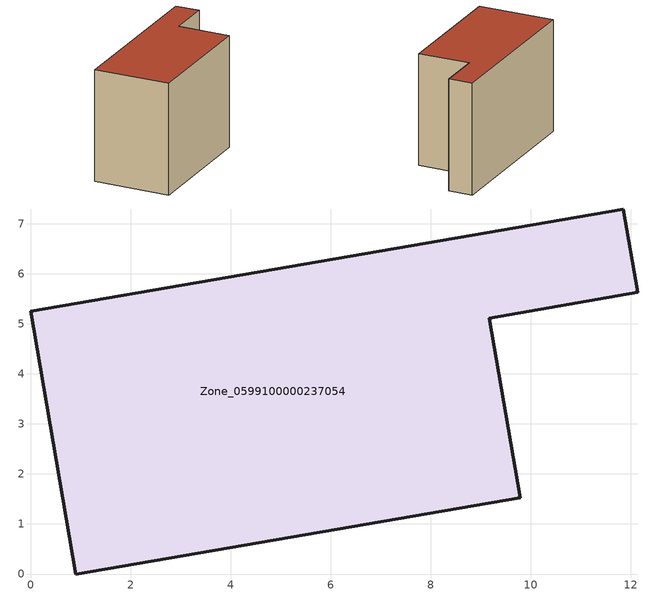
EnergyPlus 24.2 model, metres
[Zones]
Zone_0599100000237054
 floor ground (C_G): 0,5.25 11.85,7.3 12.14,5.63 9.17,5.12 9.79,1.53 0.9,0 z0
 wall outside (C_F): 0.9,0 9.79,1.53 9.17,5.12 12.14,5.63 11.85,7.3 0,5.25 0.9,0 z0:7.82
 roof outside (C_R): 11.85,7.3 0,5.25 0.9,0 9.79,1.53 9.17,5.12 12.14,5.63 z7.82
[BUILDING]
Pand.0599100000237054: North Axis=0; Terrain=City; Loads Convergence Tolerance Value=0.04; Temperature Convergence Tolerance Value=0.4; Solar Distribution=FullExterior; Maximum Number of Warmup Days=25; Minimum Number of Warmup Days=1
[Site:Location]
Rotterdam.The.Hague.AP_ZH_NLD Design_Conditions: Latitude=51.96; Longitude=4.45; Time Zone=1; Elevation=-4.5
[SITE:GROUNDTEMPERATURE:BUILDINGSURFACE]
18, 18, 18, 18, 18, 18, 18, 18, 18, 18, 18, 18
[MATERIAL] Thermal Absorptance=0.9; Solar Absorptance=0.7; Visible Absorptance=0.7
Name | Roughness | Thickness | Conductivity | Density | Specific Heat
G.TI.1992-2005 | MediumSmooth | 0.15 | 0.06 | 540 | 1210
F.TI.1992-2005 | Rough | 0.3 | 0.12 | 1920 | 840
R.TI.1992-2005 | MediumRough | 0.2 | 0.08 | 1500 | 1000
[CONSTRUCTION]
C_G: G.TI.1992-2005
C_F: F.TI.1992-2005
C_R: R.TI.1992-2005
[ZONE]
Zone_0599100000237054: Type=1; Multiplier=1; Ceiling Height=Autocalculate; Volume=Autocalculate; Floor Area=autocalculate; Part of Total Floor Area=Yes
[ZONEINFILTRATION:DESIGNFLOWRATE]
Infil_Zone_0599100000237054: Zone or ZoneList or Space or SpaceList=Zone_0599100000237054; Schedule=AlwaysOn; Design Flow Rate Calculation Method=Flow/Area; Flow Rate per Floor Area=0.0015; Constant Term Coefficient=1; Temperature Term Coefficient=0; Velocity Term Coefficient=0; Velocity Squared Term Coefficient=0
[HVACTEMPLATE:ZONE:IDEALLOADSAIRSYSTEM]
Zone_0599100000237054: Maximum Heating Supply Air Temperature=50; Minimum Cooling Supply Air Temperature=13; Maximum Heating Supply Air Humidity Ratio=0.0156; Minimum Cooling Supply Air Humidity Ratio=0.0077; Heating Limit=NoLimit; Cooling Limit=NoLimit; Dehumidification Control Type=ConstantSensibleHeatRatio; Cooling Sensible Heat Ratio=0.7; Dehumidification Setpoint=60; Humidification Control Type=None; Humidification Setpoint=30; Outdoor Air Method=None; Outdoor Air Flow Rate per Person=0.00944; Outdoor Air Flow Rate per Zone Floor Area=0; Outdoor Air Flow Rate per Zone=0; Demand Controlled Ventilation Type=None; Outdoor Air Economizer Type=NoEconomizer; Heat Recovery Type=None; Sensible Heat Recovery Effectiveness=0.7; Latent Heat Recovery Effectiveness=0.65
[ZONECONTROL:THERMOSTAT]
ThermostatControl_Zone_0599100000237054: Zone or ZoneList=Zone_0599100000237054; Control Type Schedule=DualSetpointControlType; Control 1=Thermostat_Zone_0599100000237054; Temperature Difference Between Cutout And Setpoint=0
[THERMOSTATSETPOINT:DUALSETPOINT]
Thermostat_Zone_0599100000237054: Heating Setpoint Temperature Schedule=HeatingSetpoint_Zone_0599100000237054; Cooling Setpoint Temperature Schedule=CoolingSetpoint_Zone_0599100000237054
[SCHEDULE:COMPACT]
HeatingSetpoint_Zone_0599100000237054: Through: 12/31, For: AllDays, Until: 24:00, 21
CoolingSetpoint_Zone_0599100000237054: Through: 12/31, For: AllDays, Until: 24:00, 24
DualSetpointControlType: Through: 12/31, For: AllDays, Until: 24:00, 4
AlwaysOn: Through: 12/31, For: AllDays, Until: 24:00, 1
